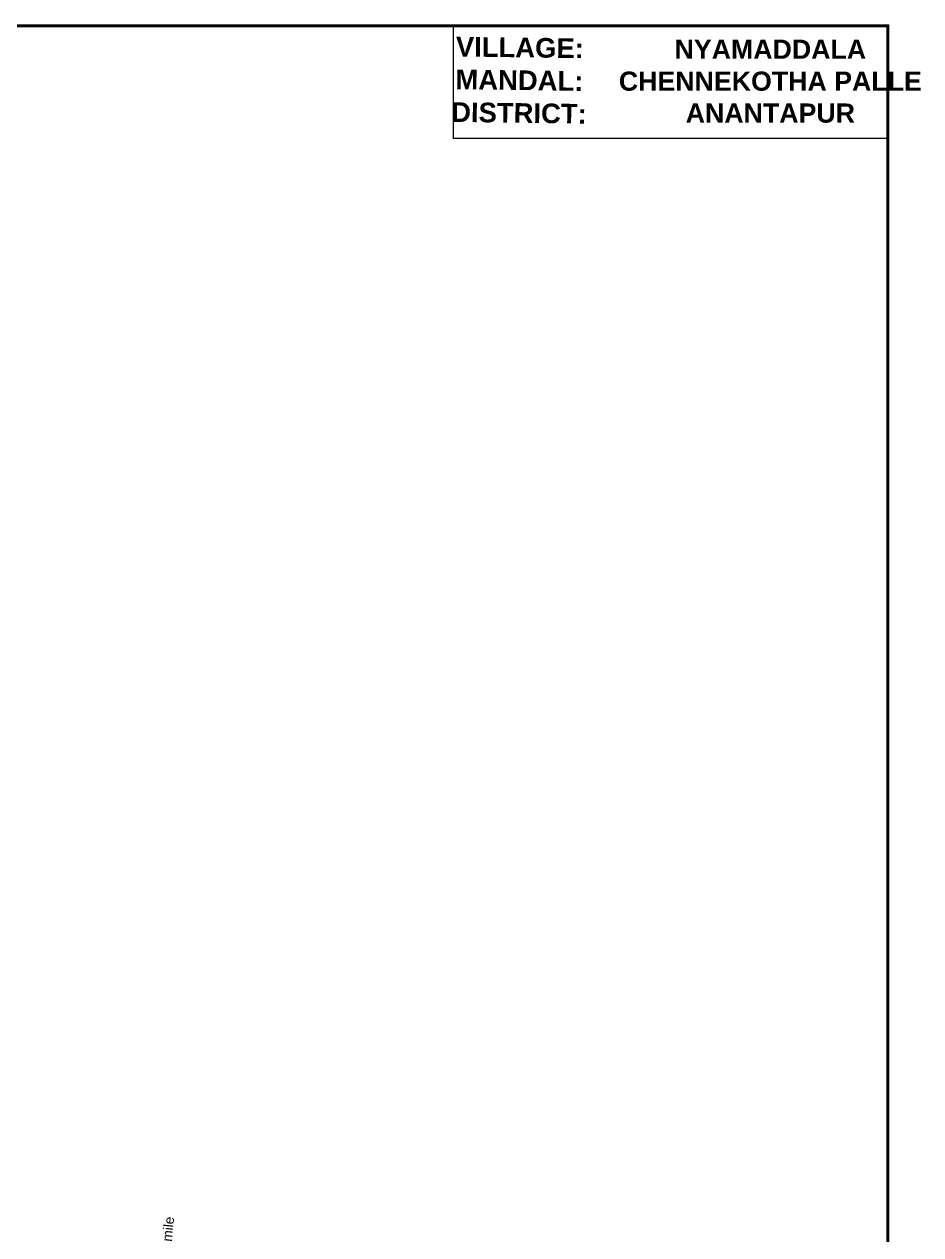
# Model space of a CAD drawing. Header units: feet. Extents: x 773755 to 783780, y 1571901 to 1585357.
# Drawn here: x 781006 to 783780, y 1580869 to 1584613 of the extents above; entities that cross this region are included whole.
import ezdxf

# ---------------------------------------------------------------- set-up
doc = ezdxf.new("R2010")
doc.units = ezdxf.units.FT
doc.header["$LTSCALE"] = 15
doc.header["$MEASUREMENT"] = 0
for name, color, linetype in [('PAPER SIZE', 10, 'Continuous'), ('PLOT NO', 7, 'Continuous'), ('VILLAGE STONES', 240, 'Continuous')]:
    doc.layers.add(name, color=color, linetype=linetype)
doc.styles.get("Standard").update_dxf_attribs({"font": 'arial.ttf'})

msp = doc.modelspace()

# ---------------------------------------------------------------- linework, layer by layer
at = {"layer": 'PAPER SIZE', "color": 5, "const_width": 10}
msp.add_lwpolyline([(773759.7, 1584608.3), (783677.9, 1584608.3), (783677.9, 1571905.9), (773759.7, 1571905.9)], close=True, dxfattribs=at)
at = {"layer": 'VILLAGE STONES', "color": 5, "const_width": 5}
msp.add_lwpolyline([(783677.9, 1584608.3), (782333.4, 1584608.3), (782333.4, 1584260.3), (783677.9, 1584260.3)], close=True, dxfattribs=at)

# ---------------------------------------------------------------- texts
at = {"layer": 'PLOT NO'}
msp.add_text('Chinnapale 3/4 mile', height=30, rotation=84.2075, dxfattribs=at).set_placement((781432.5, 1580554.8))
at = {"layer": 'VILLAGE STONES', "insert": (782539.8, 1584571.7), "char_height": 60.746, "width": 411.864, "attachment_point": 2, "rotation": 359.2082}
msp.add_mtext('{\\fArial|b1|i0|c0|p34;VILLAGE:\\PMANDAL:\\PDISTRICT:\\P\\P}', dxfattribs=at)
at = {"layer": 'VILLAGE STONES', "insert": (783314.4, 1584565.5), "char_height": 59.218, "width": 1132.149, "attachment_point": 2}
msp.add_mtext('{\\fArial|b1|i0|c0|p34;NYAMADDALA CHENNEKOTHA PALLE ANANTAPUR }', dxfattribs=at)

doc.saveas('drawing.dxf')
